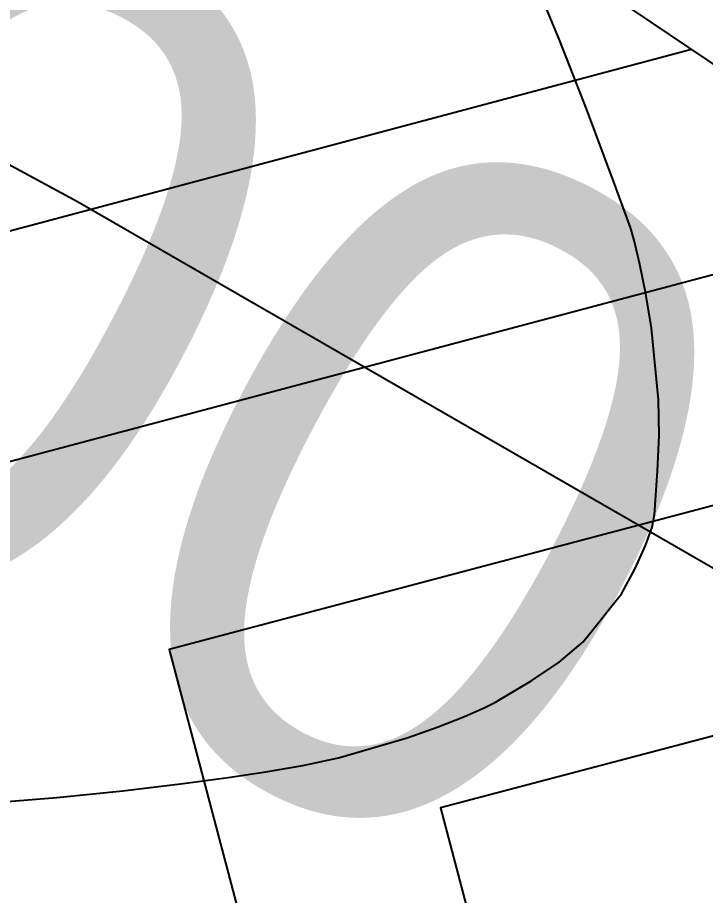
# Model space of a CAD drawing. Header units: millimetres. Extents: x 156921 to 159642, y 477538 to 479586.
# Drawn here: x 157496.24 to 157499.335, y 479242.115 to 479246.065 of the extents above; entities that cross this region are included whole.
import ezdxf

# ---------------------------------------------------------------- set-up
doc = ezdxf.new("R2010")
doc.units = ezdxf.units.MM
doc.header["$MEASUREMENT"] = 0
doc.linetypes.add('CONT', pattern=[2, 1, 1])
doc.layers.add('E0022112', color=146, linetype='Continuous', transparency=0.6)
doc.layers.add('F0017111', color=94, linetype='Continuous', transparency=0.6)
doc.layers.add('노면표시_차선', color=255, linetype='Continuous')
doc.layers.add('평면선형', color=12, linetype='Continuous')
doc.styles.get("Standard").update_dxf_attribs({"font": 'BAREUNDOTUMPRO1.TTF'})

msp = doc.modelspace()

# ---------------------------------------------------------------- linework, layer by layer
at = {"layer": 'E0022112', "transparency": 33554521, "flags": 128}
msp.add_lwpolyline([(157470.0444, 479263.1591), (157477.0986, 479258.9703), (157479.8731, 479257.1305), (157482.0033, 479255.2736), (157484.9846, 479252.604), (157486.2999, 479251.6061), (157490.2364, 479248.9212), (157492.8692, 479247.2081), (157496.5098, 479245.2376), (157500.8134, 479242.7567), (157506.1772, 479240.0822)], dxfattribs=at)
msp.add_lwpolyline([(157470.0444, 479263.1591), (157477.0986, 479258.9703), (157479.8731, 479257.1305), (157482.0033, 479255.2736), (157484.9846, 479252.604), (157486.2999, 479251.6061), (157490.2364, 479248.9212), (157492.8692, 479247.2081), (157496.5098, 479245.2376), (157500.8134, 479242.7567), (157506.1772, 479240.0822)], dxfattribs=at)
at = {"layer": 'F0017111', "transparency": 33554521, "flags": 128}
msp.add_lwpolyline([(157496.1358, 479242.5336), (157496.4167, 479242.5559), (157496.7138, 479242.5862), (157496.9849, 479242.6183), (157497.1877, 479242.6459), (157497.3564, 479242.6711), (157497.5228, 479242.6997), (157497.6844, 479242.7348), (157497.9932, 479242.8244), (157498.1324, 479242.8742), (157498.2504, 479242.9208), (157498.3392, 479242.9594), (157498.3906, 479242.9852), (157498.5539, 479243.0819), (157498.677, 479243.1644), (157498.7852, 479243.257), (157498.9568, 479243.4726), (157499.0194, 479243.5856), (157499.0657, 479243.689), (157499.095, 479243.7728), (157499.1066, 479243.8272), (157499.1202, 479244.0252), (157499.1267, 479244.1841), (157499.1242, 479244.3443), (157499.0925, 479244.668), (157499.0669, 479244.8211), (157499.04, 479244.9545), (157499.0156, 479245.0575), (157498.9973, 479245.1198), (157498.9215, 479245.3294), (157498.8005, 479245.6548), (157498.68, 479245.9605), (157498.5749, 479246.2143)], dxfattribs=at)
msp.add_lwpolyline([(157496.1358, 479242.5336), (157496.4167, 479242.5559), (157496.7138, 479242.5862), (157496.9849, 479242.6183), (157497.1877, 479242.6459), (157497.3564, 479242.6711), (157497.5228, 479242.6997), (157497.6844, 479242.7348), (157497.9932, 479242.8244), (157498.1324, 479242.8742), (157498.2504, 479242.9208), (157498.3392, 479242.9594), (157498.3906, 479242.9852), (157498.5539, 479243.0819), (157498.677, 479243.1644), (157498.7852, 479243.257), (157498.9568, 479243.4726), (157499.0194, 479243.5856), (157499.0657, 479243.689), (157499.095, 479243.7728), (157499.1066, 479243.8272), (157499.1202, 479244.0252), (157499.1267, 479244.1841), (157499.1242, 479244.3443), (157499.0925, 479244.668), (157499.0669, 479244.8211), (157499.04, 479244.9545), (157499.0156, 479245.0575), (157498.9973, 479245.1198), (157498.9215, 479245.3294), (157498.8005, 479245.6548), (157498.68, 479245.9605), (157498.5749, 479246.2143)], dxfattribs=at)
at = {"layer": '노면표시_차선', "linetype": 'CONT', "flags": 128}
msp.add_lwpolyline([(157310.3776, 479373.161), (157565.7034, 479201.173)], dxfattribs=at)
at = {"layer": '노면표시_차선', "color": 7, "linetype": 'CONT', "flags": 128}
for points in [[(157499.2728, 479245.9208), (157494.4757, 479244.643), (157495.3017, 479241.542)], [(157500.3795, 479245.1753), (157495.6987, 479243.933), (157496.5034, 479240.9011)], [(157501.487, 479244.4293), (157496.9212, 479243.2219), (157497.7049, 479240.2581)], [(157502.5953, 479243.6828), (157498.1429, 479242.5097), (157498.9061, 479239.6133)]]:
    msp.add_lwpolyline(points, dxfattribs=at)

# ---------------------------------------------------------------- texts
at = {"layer": '평면선형', "color": 8, "linetype": 'CONT', "insert": (157493.3858, 479244.6808), "char_height": 3, "attachment_point": 8, "rotation": 332.1463}
msp.add_mtext('0+400', dxfattribs=at)

doc.saveas('drawing.dxf')
